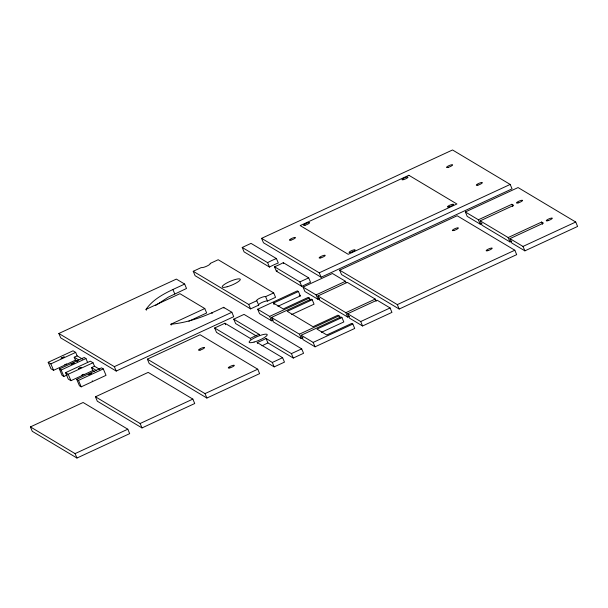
<?xml version="1.0" encoding="UTF-8"?>
<svg xmlns="http://www.w3.org/2000/svg" width="608" height="608" viewBox="0 0 608 608"><rect width="100%" height="100%" fill="white"/><g stroke="black" fill="none" stroke-linecap="round" stroke-linejoin="round"><path stroke-width="0.91" d="M146.376 310.209L146.019 309.381C155.055 296.339 170.939 290.632 184.65 284.05L186.519 288.466L168.332 297.122L155.602 305.459M83.836 374.232L83 374.68M66.416 363.911L65.96 364.162M261.584 238.344L452.527 149.971L510.188 184.437L512.058 188.852L321.115 277.233L263.462 242.767L261.584 238.344L319.246 272.81L321.115 277.233M242.212 247.464L251.028 243.382L276.42 258.56L278.297 262.983A16.363 3.428 -23 0 0 269.481 267.064L244.089 251.879L242.212 247.464L267.604 262.641L269.481 267.064M171.228 325.067L170.878 324.239C189.422 322.476 207.024 315.567 223.562 307.314L231.853 312.269L233.73 316.684L116.227 371.07L60.732 337.896L58.854 333.48L176.358 279.095L184.65 284.05M193.222 271.29L201.301 267.55A4.91 1.026 -23 0 0 206.788 266.152A4.91 1.026 -23 0 0 210.117 263.469L218.196 259.73L273.684 292.904L275.561 297.32L267.482 301.059A4.91 1.026 -23 0 0 261.995 302.457A4.91 1.026 -23 0 0 258.674 305.14L250.595 308.879L195.1 275.705L193.222 271.29L248.718 304.464L250.595 308.879M146.019 309.381L179.93 293.687L204.782 308.545L206.659 312.968L188.86 321.206M77.786 361.578L75.46 360.187L53.58 370.318L50.928 368.729L48.199 362.292L73.021 350.808L75.673 352.389L77.148 355.878L82.574 359.123M48.199 362.292L50.852 363.88L75.673 352.389M75.46 360.187L74.214 357.238L77.148 355.878M67.283 374.878L63.863 376.458L62.1 375.41L59.371 368.972L84.193 357.489L85.948 358.538L87.658 362.558M59.371 368.972L61.134 370.029L85.948 358.538M94.362 371.48L92.811 370.553L70.931 380.684L68.278 379.096L65.542 372.666L90.364 361.175L93.016 362.763L94.498 366.252L99.917 369.489M170.878 324.239L204.782 308.545M65.542 372.666L68.195 374.247L93.016 362.763M92.811 370.553L91.557 367.612L94.498 366.252M76.714 379.346L101.536 367.855L103.299 368.912L106.028 375.341L81.214 386.832L79.45 385.776L76.714 379.346L78.478 380.395L81.214 386.832M78.478 380.395L103.299 368.912M58.854 333.48L114.35 366.654L231.853 312.269M248.718 304.464L256.796 300.724A4.91 1.026 -23 0 1 260.118 298.034A4.91 1.026 -23 0 1 265.605 296.643L273.684 292.904M319.246 272.81L510.188 184.437M274.482 266.752L299.873 281.93L308.682 277.848L310.559 282.272L301.75 286.345L276.359 271.168L274.482 266.752A16.363 3.428 -23 0 0 283.29 262.671L308.682 277.848M147.356 359.146L200.078 334.742L257.739 369.208L259.608 373.631L206.887 398.035L149.234 363.569L147.356 359.146L205.018 393.612L206.887 398.035M256.257 335.912L235.63 323.578L233.753 319.154L244.036 314.397L301.69 348.863L303.567 353.286L293.284 358.044L291.414 353.62L266.023 338.443A16.363 3.428 -23 0 1 257.207 342.524L282.598 357.702L284.476 362.125L274.193 366.882L216.539 332.416L214.662 327.993L224.945 323.236L250.336 338.413L250.686 339.241M319.656 298.528L317.976 299.303L304.927 291.506L303.05 287.082L332.424 273.486L345.481 281.291L346.104 282.758M339.652 270.142L457.155 215.756L514.809 250.222L516.686 254.638L399.182 309.031L341.529 274.558L339.652 270.142L397.313 304.608L399.182 309.031M465.348 211.964L518.069 187.56L575.723 222.026L577.6 226.45L524.879 250.853L511.83 243.048L509.952 238.632L543.423 223.136L541.622 222.057L508.151 237.553L480.198 220.841L513.669 205.352L511.868 204.273L478.397 219.769L465.348 211.964L467.225 216.387L480.274 224.185L481.992 223.394M273.25 320.006L271.525 320.804L259.555 313.652L257.678 309.229L297.335 290.875L298.422 291.521L300.291 295.936L277.909 306.303M274.071 304.555L273.448 303.08L298.422 291.521M30.4 426.9L83.121 402.496L127.802 429.21L129.679 433.626L76.958 458.029L32.277 431.323L30.4 426.9L75.08 453.614L76.958 458.029M95.448 396.796L148.17 372.392L192.85 399.106L194.727 403.522L142.006 427.926L97.326 401.212L95.448 396.796L140.129 423.502L142.006 427.926M257.678 309.229L269.648 316.388L309.305 298.034L310.247 300.238M303.05 287.082L316.099 294.888L345.481 281.291M303.004 337.79L301.279 338.588L273.326 321.883L271.449 317.46L311.106 299.106L312.193 299.752L314.062 304.175L291.68 314.534M349.41 316.312L347.73 317.087L319.778 300.382L317.9 295.959L347.282 282.363L375.227 299.075L376.17 301.287M312.193 299.752L287.219 311.311L313.014 326.724L337.98 315.172L339.059 315.818L340.001 318.022M271.449 317.46L299.402 334.172L339.059 315.818M317.9 295.959L345.853 312.672L375.227 299.075M341.939 317.543L316.973 329.095L326.785 334.962L351.751 323.403L352.83 324.049L354.707 328.464L315.05 346.826L303.08 339.667L301.203 335.251L340.86 316.897L341.939 317.543L343.816 321.959L321.434 332.318M347.654 313.751L377.028 300.154L390.085 307.952L391.955 312.375L362.581 325.972L349.532 318.166L347.654 313.751L360.704 321.548L362.581 325.972M480.198 220.841L482.076 225.264L510.028 241.969L511.746 241.178M301.203 335.251L313.173 342.403L352.83 324.049M75.08 453.614L127.802 429.21M140.129 423.502L192.85 399.106M205.018 393.612L257.739 369.208M214.662 327.993L272.316 362.459L282.598 357.702M291.414 353.62L301.69 348.863M360.704 321.548L390.085 307.952M397.313 304.608L514.809 250.222M509.952 238.632L523.002 246.43L575.723 222.026M82.673 374.809L81.784 375.09M65.216 364.481L64.706 364.656M92.545 380.927L92.142 381.056M309.305 298.034L308.226 297.38L283.26 308.94L273.448 303.08M299.212 295.29L300.291 295.936M233.753 319.154L259.145 334.339L259.494 335.168M266.023 338.443L267.892 342.866L293.284 358.044M74.214 357.238L78.858 360.02M91.557 367.612L96.208 370.386M541.622 222.057L542.564 224.268M511.868 204.273L512.81 206.484M523.002 246.43L524.879 250.853M508.151 237.553L510.028 241.969M478.397 219.769L480.274 224.185M345.853 312.672L347.73 317.087M316.099 294.888L317.976 299.303M299.873 281.93L301.75 286.345M283.29 262.671L283.647 263.5M313.173 342.403L315.05 346.826M299.402 334.172L301.279 338.588M265.605 296.643L267.482 301.059M269.648 316.388L271.525 320.804M256.796 300.724L258.674 305.14M272.316 362.459L274.193 366.882M257.207 342.524L257.556 343.353M223.562 307.314L223.919 308.142M224.945 323.236L225.568 324.71M211.812 312.748L212.162 313.576M172.892 289.484L174.77 293.907M114.35 366.654L116.227 371.07M68.195 374.247L70.931 380.684M61.134 370.029L63.863 376.458M50.852 363.88L53.58 370.318M267.604 262.641A16.363 3.428 -23 0 1 276.42 258.56M277.499 270.72A16.363 3.428 -23 0 1 276.359 271.168M250.336 338.413A16.363 3.428 -23 0 1 259.145 334.339M267.892 342.866A16.363 3.428 -23 0 1 261.949 345.77M61.15 358.203L64.167 356.964L61.15 358.203M71.242 364.23L74.26 362.999L71.25 364.2M78.5 368.57L81.525 367.361L78.5 368.57M88.586 374.604L91.603 373.373L88.616 374.543M408.865 175.279L300.177 225.583L348.217 254.304L456.904 203.992L408.865 175.279M227.172 286.748A9.819 2.06 -23 0 0 240.312 279.338A9.819 2.06 -23 0 0 226.267 283.26A9.819 2.06 -23 0 0 227.172 286.748M200.1 350.094A3.276 0.684 -23 0 0 204.569 347.624A3.276 0.684 -23 0 0 199.964 348.87A3.276 0.684 -23 0 0 200.1 350.094M229.854 367.886A3.276 0.684 -23 0 0 234.323 365.416A3.276 0.684 -23 0 0 229.718 366.654A3.276 0.684 -23 0 0 229.854 367.886M254.098 342.061A9.819 2.06 -23 0 0 267.239 334.658A9.819 2.06 -23 0 0 253.194 338.572A9.819 2.06 -23 0 0 254.098 342.061M403.545 179.641A3.276 0.684 -23 0 0 408.014 177.171A3.276 0.684 -23 0 0 403.408 178.418A3.276 0.684 -23 0 0 403.545 179.641M350.656 252.404A3.276 0.684 -23 0 0 355.118 249.934A3.276 0.684 -23 0 0 350.512 251.172A3.276 0.684 -23 0 0 350.656 252.404M305.14 225.196A3.276 0.684 -23 0 0 309.601 222.726A3.276 0.684 -23 0 0 304.996 223.964A3.276 0.684 -23 0 0 305.14 225.196M449.061 206.857A3.276 0.684 -23 0 0 453.53 204.379A3.276 0.684 -23 0 0 448.924 205.626A3.276 0.684 -23 0 0 449.061 206.857M290.989 240.099A3.276 0.684 -23 0 0 295.45 237.629A3.276 0.684 -23 0 0 290.852 238.876A3.276 0.684 -23 0 0 290.989 240.099M320.743 257.891A3.276 0.684 -23 0 0 325.204 255.421A3.276 0.684 -23 0 0 320.598 256.66A3.276 0.684 -23 0 0 320.743 257.891M448.149 167.36A3.276 0.684 -23 0 0 452.61 164.89A3.276 0.684 -23 0 0 448.005 166.128A3.276 0.684 -23 0 0 448.149 167.36M477.896 185.144A3.276 0.684 -23 0 0 482.364 182.674A3.276 0.684 -23 0 0 477.759 183.912A3.276 0.684 -23 0 0 477.896 185.144M487.73 250.686A3.276 0.684 -23 0 0 492.191 248.216A3.276 0.684 -23 0 0 487.593 249.462A3.276 0.684 -23 0 0 487.73 250.686M453.895 230.462A3.276 0.684 -23 0 0 458.364 227.992A3.276 0.684 -23 0 0 453.758 229.239A3.276 0.684 -23 0 0 453.895 230.462M518.092 202.912A3.276 0.684 -23 0 0 522.561 200.442A3.276 0.684 -23 0 0 517.955 201.681A3.276 0.684 -23 0 0 518.092 202.912M547.846 220.704A3.276 0.684 -23 0 0 552.315 218.234A3.276 0.684 -23 0 0 547.709 219.473A3.276 0.684 -23 0 0 547.846 220.704"/></g></svg>
